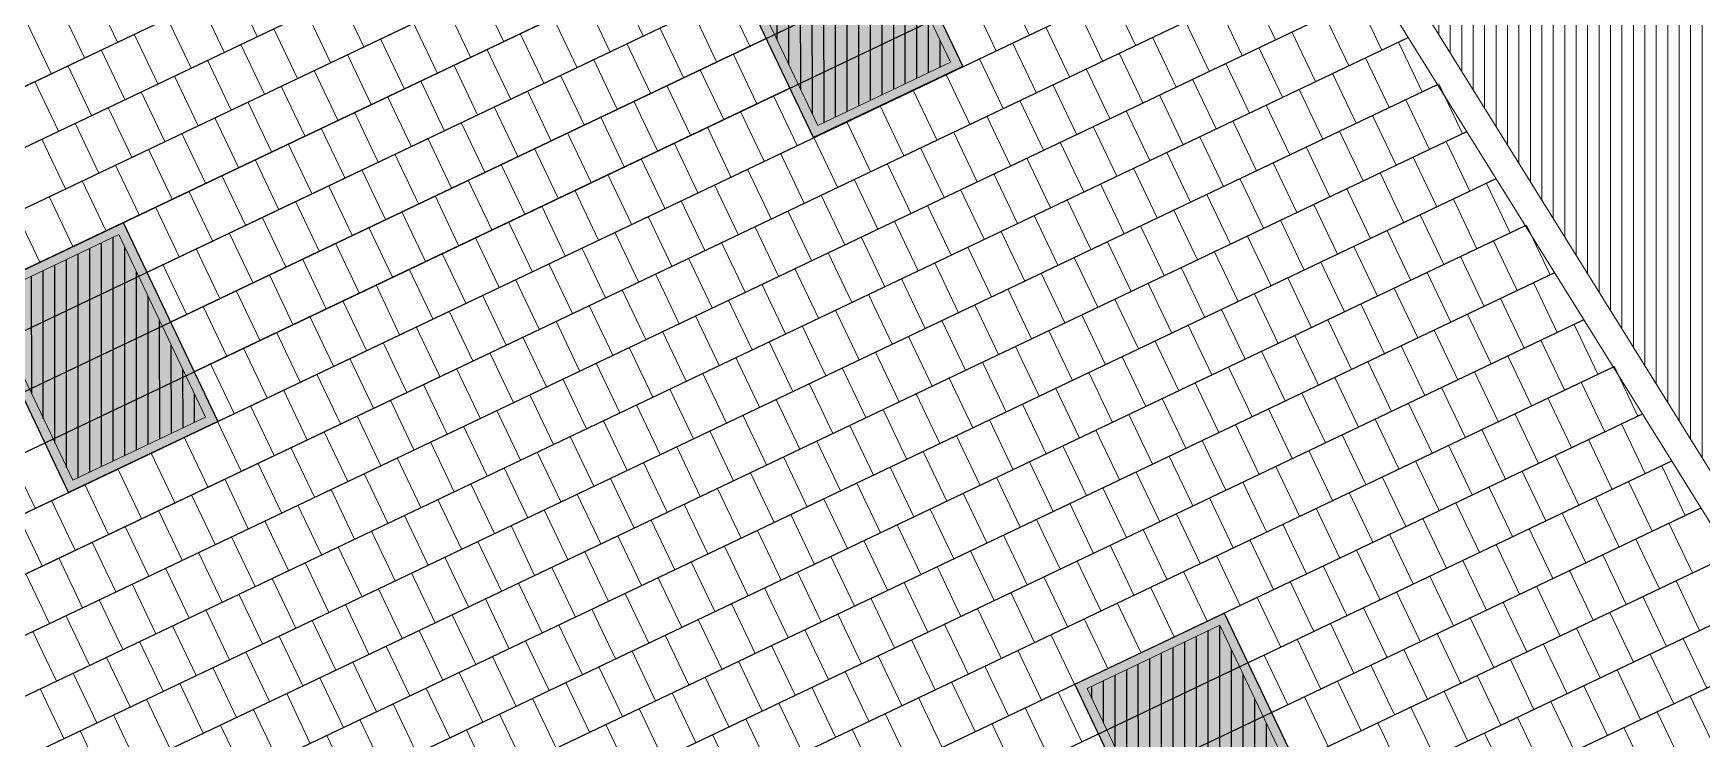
# Model space of a CAD drawing. Header units: metres. Extents: x 679599 to 680028, y 2748524 to 2748840.
# Drawn here: x 679662.43 to 679680.61, y 2748552.81 to 2748560.49 of the extents above; entities that cross this region are included whole.
import ezdxf

# ---------------------------------------------------------------- set-up
doc = ezdxf.new("R2010")
doc.units = ezdxf.units.M
doc.header["$LTSCALE"] = 5
doc.layers.add('00-AUX', color=2, linetype='Continuous', plot=False)
doc.layers.add('00-AUX Tree Pit', color=2, linetype='Continuous', plot=False)
doc.layers.add('02-L-B-Curb', color=11, linetype='Continuous', lineweight=5, plot=False)
for name, color, linetype, lineweight, true_color in [('02-L-Joints-Paviment_07_Precast Concrete Blocks 60X40', 7, 'Continuous', 5, 0x999999), ('03-TR-Pavement_02_Sealed Gravel', 7, 'Continuous', 5, 0x38321e), ('03-TR-Pavement_07_Precast Concrete Blocks 60X40', 7, 'Continuous', 5, 0x999999)]:
    doc.layers.add(name, color=color, linetype=linetype, lineweight=lineweight, true_color=true_color)
doc.layers.add('03-TR-Tree Pit_Green', color=46, linetype='Continuous')
doc.layers.add('03-TR-Tree Pit_White', color=7, linetype='Continuous', true_color=0xfcfcfc)
doc.layers.add('04-BK-Tree Pit', color=6, linetype='Continuous', lineweight=5)

# ---------------------------------------------------------------- blocks, each defined once
blk = doc.blocks.new('ALCORQUE RECTANGULAR')
at = {"layer": '03-TR-Tree Pit_Green', "ltscale": 0.3}
h = blk.add_hatch(dxfattribs=at)
h.set_pattern_fill('ANSI31', color=256, scale=0.04, angle=-45)
h.set_pattern_definition([(360, (-2068898.16958, 3428624.0145), (3e-17, 0.127), [])])
h.paths.add_polyline_path([(679903.391, 2748647.421), (679902.702, 2748648.869), (679904.689, 2748649.814), (679905.377, 2748648.367)])
at = {"layer": '03-TR-Tree Pit_White'}
h = blk.add_hatch(color=256, dxfattribs=at)
h.dxf.hatch_style = 1
h.paths.add_polyline_path([(679903.344, 2748647.288), (679902.569, 2748648.916), (679904.736, 2748649.947), (679905.511, 2748648.319)])
at = {"layer": '02-L-B-Curb'}
blk.add_lwpolyline([(679903.344, 2748647.288), (679902.569, 2748648.916), (679904.736, 2748649.947), (679905.511, 2748648.319)], close=True, dxfattribs=at)
at = {"layer": '02-L-B-Curb', "color": 6}
blk.add_lwpolyline([(679903.391, 2748647.421), (679902.702, 2748648.868), (679904.689, 2748649.814), (679905.378, 2748648.366)], close=True, dxfattribs=at)

msp = doc.modelspace()

# ---------------------------------------------------------------- hatches: boundary and pattern name
at = {"layer": '03-TR-Pavement_02_Sealed Gravel', "linetype": 'Continuous'}
h = msp.add_hatch(dxfattribs=at)
h.set_pattern_fill('ANSI31', color=256, scale=0.0393, angle=45)
h.set_pattern_definition([(90, (652974.11672, 2717198.73223), (-0.1247775, 0), [])])
h.paths.add_polyline_path([(679677.201, 2748573.555), (679683.041, 2748573.777), (679687.329, 2748576.176), (679693.395, 2748575.721), (679695.755, 2748576.821), (679698.899, 2748570.077), (679696.876, 2748565.409), (679691.299, 2748563.582), (679690.559, 2748563.185), (679688.204, 2748561.07), (679682.247, 2748562.313), (679677.021, 2748573.467)])
h.paths.add_polyline_path([(679758.64, 2748582.443), (679748.157, 2748599.32), (679704.653, 2748591.943), (679666.232, 2748578.973), (679685.689, 2748547.73)])

# ---------------------------------------------------------------- linework, layer by layer
at = {"layer": '00-AUX'}
for points in [[(679653.233, 2748555.581), (679674.225, 2748565.571)], [(679653.673, 2748555.126), (679674.545, 2748565.058)], [(679653.75, 2748554.498), (679674.864, 2748564.546)], [(679654.19, 2748554.043), (679675.183, 2748564.033)], [(679654.267, 2748553.415), (679675.502, 2748563.52)], [(679654.707, 2748552.961), (679675.821, 2748563.008)], [(679654.784, 2748552.332), (679676.141, 2748562.495)], [(679655.225, 2748551.878), (679676.46, 2748561.983)], [(679655.301, 2748551.25), (679676.779, 2748561.47)], [(679655.742, 2748550.795), (679677.098, 2748560.958)], [(679655.818, 2748550.167), (679677.417, 2748560.445)], [(679656.259, 2748549.712), (679677.736, 2748559.932)], [(679656.335, 2748549.084), (679678.056, 2748559.42)], [(679656.779, 2748548.629), (679678.376, 2748558.906)], [(679656.855, 2748548.001), (679678.695, 2748558.394)], [(679657.293, 2748547.546), (679679.013, 2748557.882)], [(679657.37, 2748546.918), (679679.333, 2748557.37)], [(679657.81, 2748546.463), (679679.652, 2748556.857)], [(679657.887, 2748545.835), (679679.971, 2748556.344)], [(679658.327, 2748545.381), (679680.29, 2748555.832)], [(679658.404, 2748544.752), (679680.609, 2748555.319)], [(679658.844, 2748544.298), (679680.929, 2748554.807)], [(679658.921, 2748543.67), (679681.248, 2748554.294)], [(679659.362, 2748543.215), (679681.567, 2748553.782)]]:
    msp.add_lwpolyline(points, dxfattribs=at)
at = {"layer": '00-AUX Tree Pit'}
for points in [[(679672.561, 2748560.127), (679670.933, 2748559.353), (679669.901, 2748561.52), (679671.53, 2748562.295)], [(679664.438, 2748556.262), (679662.81, 2748555.487), (679661.778, 2748557.654), (679663.407, 2748558.429)], [(679676.442, 2748552.007), (679674.813, 2748551.232), (679673.782, 2748553.399), (679675.41, 2748554.174)]]:
    msp.add_lwpolyline(points, close=True, dxfattribs=at)
at = {"layer": '02-L-B-Curb', "ltscale": 0.3}
for points in [[(679665.94, 2748578.875), (679687.642, 2748544.027)], [(679666.232, 2748578.973), (679687.914, 2748544.157)]]:
    msp.add_lwpolyline(points, dxfattribs=at)
at = {"layer": '02-L-Joints-Paviment_07_Precast Concrete Blocks 60X40'}
for points in [[(679664.87, 2748560.454), (679664.612, 2748560.996)], [(679669.076, 2748560.462), (679668.818, 2748561.004)], [(679673.284, 2748560.472), (679673.026, 2748561.013)], [(679663.346, 2748560.394), (679663.088, 2748560.935)], [(679664.509, 2748560.283), (679664.251, 2748560.824)], [(679666.03, 2748560.342), (679665.772, 2748560.884)], [(679667.554, 2748560.403), (679667.297, 2748560.945)], [(679668.714, 2748560.29), (679668.457, 2748560.832)], [(679670.239, 2748560.351), (679669.981, 2748560.893)], [(679672.923, 2748560.3), (679672.665, 2748560.841)], [(679674.444, 2748560.359), (679674.186, 2748560.901)], [(679675.968, 2748560.42), (679675.711, 2748560.962)], [(679677.128, 2748560.307), (679676.871, 2748560.849)], [(679662.985, 2748560.222), (679662.727, 2748560.763)], [(679664.148, 2748560.111), (679663.89, 2748560.652)], [(679665.669, 2748560.17), (679665.411, 2748560.712)], [(679667.193, 2748560.231), (679666.935, 2748560.773)], [(679668.353, 2748560.119), (679668.095, 2748560.66)], [(679669.877, 2748560.179), (679669.62, 2748560.721)], [(679674.083, 2748560.187), (679673.825, 2748560.729)], [(679675.607, 2748560.248), (679675.349, 2748560.79)], [(679676.767, 2748560.136), (679676.509, 2748560.677)], [(679662.623, 2748560.05), (679662.366, 2748560.592)], [(679663.787, 2748559.939), (679663.529, 2748560.481)], [(679665.308, 2748559.998), (679665.05, 2748560.54)], [(679666.832, 2748560.059), (679666.574, 2748560.601)], [(679667.992, 2748559.947), (679667.734, 2748560.488)], [(679669.516, 2748560.008), (679669.258, 2748560.549)], [(679673.722, 2748560.015), (679673.464, 2748560.557)], [(679674.885, 2748559.904), (679674.627, 2748560.446)], [(679675.246, 2748560.076), (679674.988, 2748560.618)], [(679676.406, 2748559.964), (679676.148, 2748560.505)], [(679663.425, 2748559.767), (679663.168, 2748560.309)], [(679664.947, 2748559.826), (679664.689, 2748560.368)], [(679666.471, 2748559.887), (679666.213, 2748560.429)], [(679667.631, 2748559.775), (679667.373, 2748560.317)], [(679669.155, 2748559.836), (679668.897, 2748560.377)], [(679670.315, 2748559.723), (679670.057, 2748560.265)], [(679673.361, 2748559.843), (679673.103, 2748560.385)], [(679674.524, 2748559.732), (679674.266, 2748560.274)], [(679676.045, 2748559.792), (679675.787, 2748560.334)], [(679677.569, 2748559.853), (679677.311, 2748560.394)], [(679663.064, 2748559.595), (679662.806, 2748560.137)], [(679664.585, 2748559.654), (679664.328, 2748560.196)], [(679665.748, 2748559.543), (679665.491, 2748560.085)], [(679666.11, 2748559.715), (679665.852, 2748560.257)], [(679667.27, 2748559.603), (679667.012, 2748560.145)], [(679668.794, 2748559.664), (679668.536, 2748560.206)], [(679669.954, 2748559.551), (679669.696, 2748560.093)], [(679672.999, 2748559.672), (679672.742, 2748560.213)], [(679674.162, 2748559.561), (679673.905, 2748560.102)], [(679675.684, 2748559.62), (679675.426, 2748560.162)], [(679677.208, 2748559.681), (679676.95, 2748560.223)], [(679662.703, 2748559.423), (679662.445, 2748559.965)], [(679664.224, 2748559.483), (679663.966, 2748560.024)], [(679665.387, 2748559.372), (679665.129, 2748559.913)], [(679666.908, 2748559.431), (679666.651, 2748559.973)], [(679668.433, 2748559.492), (679668.175, 2748560.034)], [(679669.593, 2748559.379), (679669.335, 2748559.921)], [(679672.638, 2748559.5), (679672.38, 2748560.041)], [(679673.801, 2748559.389), (679673.543, 2748559.93)], [(679675.322, 2748559.448), (679675.065, 2748559.99)], [(679676.847, 2748559.509), (679676.589, 2748560.051)], [(679678.007, 2748559.396), (679677.749, 2748559.938)], [(679663.863, 2748559.311), (679663.605, 2748559.853)], [(679665.026, 2748559.2), (679664.768, 2748559.742)], [(679666.547, 2748559.259), (679666.289, 2748559.801)], [(679668.071, 2748559.32), (679667.814, 2748559.862)], [(679669.232, 2748559.208), (679668.974, 2748559.749)], [(679670.756, 2748559.268), (679670.498, 2748559.81)], [(679672.277, 2748559.328), (679672.019, 2748559.87)], [(679673.44, 2748559.217), (679673.182, 2748559.759)], [(679674.961, 2748559.276), (679674.703, 2748559.818)], [(679676.485, 2748559.337), (679676.228, 2748559.879)], [(679677.646, 2748559.225), (679677.388, 2748559.766)], [(679663.502, 2748559.139), (679663.244, 2748559.681)], [(679664.665, 2748559.028), (679664.407, 2748559.57)], [(679666.186, 2748559.087), (679665.928, 2748559.629)], [(679667.71, 2748559.148), (679667.452, 2748559.69)], [(679668.87, 2748559.036), (679668.613, 2748559.577)], [(679670.395, 2748559.097), (679670.137, 2748559.638)], [(679671.916, 2748559.156), (679671.658, 2748559.698)], [(679673.079, 2748559.045), (679672.821, 2748559.587)], [(679674.6, 2748559.104), (679674.342, 2748559.646)], [(679675.763, 2748558.993), (679675.505, 2748559.535)], [(679676.124, 2748559.165), (679675.866, 2748559.707)], [(679677.284, 2748559.053), (679677.027, 2748559.595)], [(679663.141, 2748558.967), (679662.883, 2748559.509)], [(679664.304, 2748558.856), (679664.046, 2748559.398)], [(679665.825, 2748558.915), (679665.567, 2748559.457)], [(679667.349, 2748558.976), (679667.091, 2748559.518)], [(679668.509, 2748558.864), (679668.251, 2748559.406)], [(679670.033, 2748558.925), (679669.776, 2748559.466)], [(679671.193, 2748558.812), (679670.936, 2748559.354)], [(679671.555, 2748558.984), (679671.297, 2748559.526)], [(679672.718, 2748558.873), (679672.46, 2748559.415)], [(679674.239, 2748558.932), (679673.981, 2748559.474)], [(679675.402, 2748558.821), (679675.144, 2748559.363)], [(679676.923, 2748558.881), (679676.665, 2748559.423)], [(679662.779, 2748558.795), (679662.522, 2748559.337)], [(679663.942, 2748558.684), (679663.685, 2748559.226)], [(679665.464, 2748558.743), (679665.206, 2748559.285)], [(679666.627, 2748558.632), (679666.369, 2748559.174)], [(679666.988, 2748558.804), (679666.73, 2748559.346)], [(679668.148, 2748558.692), (679667.89, 2748559.234)], [(679669.672, 2748558.753), (679669.414, 2748559.295)], [(679670.832, 2748558.64), (679670.574, 2748559.182)], [(679672.356, 2748558.701), (679672.099, 2748559.243)], [(679673.878, 2748558.761), (679673.62, 2748559.302)], [(679675.041, 2748558.65), (679674.783, 2748559.191)], [(679676.562, 2748558.709), (679676.304, 2748559.251)], [(679678.089, 2748558.77), (679677.831, 2748559.312)], [(679663.581, 2748558.512), (679663.323, 2748559.054)], [(679665.102, 2748558.572), (679664.845, 2748559.113)], [(679666.266, 2748558.461), (679666.008, 2748559.002)], [(679667.787, 2748558.52), (679667.529, 2748559.062)], [(679669.311, 2748558.581), (679669.053, 2748559.123)], [(679670.471, 2748558.468), (679670.213, 2748559.01)], [(679671.995, 2748558.529), (679671.737, 2748559.071)], [(679673.516, 2748558.589), (679673.259, 2748559.13)], [(679674.68, 2748558.478), (679674.422, 2748559.019)], [(679676.201, 2748558.537), (679675.943, 2748559.079)], [(679677.728, 2748558.598), (679677.47, 2748559.14)], [(679663.22, 2748558.34), (679662.962, 2748558.882)], [(679664.741, 2748558.4), (679664.483, 2748558.942)], [(679665.904, 2748558.289), (679665.647, 2748558.831)], [(679667.426, 2748558.348), (679667.168, 2748558.89)], [(679668.95, 2748558.409), (679668.692, 2748558.951)], [(679670.11, 2748558.297), (679669.852, 2748558.838)], [(679671.634, 2748558.357), (679671.376, 2748558.899)], [(679673.155, 2748558.417), (679672.897, 2748558.959)], [(679674.318, 2748558.306), (679674.061, 2748558.848)], [(679675.84, 2748558.365), (679675.582, 2748558.907)], [(679677.367, 2748558.426), (679677.109, 2748558.968)], [(679678.527, 2748558.314), (679678.269, 2748558.855)], [(679662.859, 2748558.168), (679662.601, 2748558.71)], [(679664.38, 2748558.228), (679664.122, 2748558.77)], [(679665.543, 2748558.117), (679665.285, 2748558.659)], [(679667.064, 2748558.176), (679666.807, 2748558.718)], [(679668.589, 2748558.237), (679668.331, 2748558.779)], [(679669.749, 2748558.125), (679669.491, 2748558.666)], [(679671.273, 2748558.186), (679671.015, 2748558.727)], [(679672.794, 2748558.245), (679672.536, 2748558.787)], [(679673.957, 2748558.134), (679673.699, 2748558.676)], [(679675.478, 2748558.193), (679675.221, 2748558.735)], [(679676.644, 2748558.082), (679676.386, 2748558.624)], [(679677.005, 2748558.254), (679676.748, 2748558.796)], [(679678.165, 2748558.142), (679677.908, 2748558.684)], [(679662.498, 2748557.997), (679662.24, 2748558.538)], [(679664.019, 2748558.056), (679663.761, 2748558.598)], [(679665.182, 2748557.945), (679664.924, 2748558.487)], [(679666.703, 2748558.004), (679666.445, 2748558.546)], [(679668.227, 2748558.065), (679667.97, 2748558.607)], [(679669.387, 2748557.953), (679669.13, 2748558.495)], [(679670.912, 2748558.014), (679670.654, 2748558.555)], [(679672.072, 2748557.901), (679671.814, 2748558.443)], [(679672.433, 2748558.073), (679672.175, 2748558.615)], [(679673.596, 2748557.962), (679673.338, 2748558.504)], [(679675.117, 2748558.021), (679674.859, 2748558.563)], [(679676.283, 2748557.91), (679676.025, 2748558.452)], [(679677.804, 2748557.97), (679677.546, 2748558.512)], [(679664.821, 2748557.773), (679664.563, 2748558.315)], [(679666.342, 2748557.833), (679666.084, 2748558.374)], [(679667.505, 2748557.722), (679667.247, 2748558.263)], [(679667.866, 2748557.893), (679667.608, 2748558.435)], [(679669.026, 2748557.781), (679668.768, 2748558.323)], [(679670.55, 2748557.842), (679670.293, 2748558.384)], [(679671.711, 2748557.729), (679671.453, 2748558.271)], [(679673.235, 2748557.79), (679672.977, 2748558.332)], [(679674.756, 2748557.85), (679674.498, 2748558.391)], [(679675.922, 2748557.739), (679675.664, 2748558.28)], [(679677.443, 2748557.798), (679677.185, 2748558.34)], [(679678.964, 2748557.859), (679678.707, 2748558.401)], [(679664.46, 2748557.601), (679664.202, 2748558.143)], [(679665.981, 2748557.661), (679665.723, 2748558.202)], [(679667.144, 2748557.55), (679666.886, 2748558.091)], [(679668.665, 2748557.609), (679668.407, 2748558.151)], [(679670.189, 2748557.67), (679669.931, 2748558.212)], [(679671.349, 2748557.557), (679671.092, 2748558.099)], [(679672.874, 2748557.618), (679672.616, 2748558.16)], [(679674.395, 2748557.678), (679674.137, 2748558.219)], [(679675.561, 2748557.567), (679675.303, 2748558.108)], [(679677.082, 2748557.626), (679676.824, 2748558.168)], [(679678.603, 2748557.687), (679678.345, 2748558.229)], [(679664.098, 2748557.429), (679663.841, 2748557.971)], [(679665.62, 2748557.489), (679665.362, 2748558.031)], [(679666.783, 2748557.378), (679666.525, 2748557.92)], [(679668.304, 2748557.437), (679668.046, 2748557.979)], [(679669.828, 2748557.498), (679669.57, 2748558.04)], [(679670.988, 2748557.386), (679670.73, 2748557.927)], [(679672.512, 2748557.446), (679672.255, 2748557.988)], [(679674.034, 2748557.506), (679673.776, 2748558.048)], [(679675.199, 2748557.395), (679674.942, 2748557.937)], [(679676.721, 2748557.454), (679676.463, 2748557.996)], [(679678.242, 2748557.515), (679677.984, 2748558.057)], [(679665.258, 2748557.317), (679665.001, 2748557.859)], [(679666.421, 2748557.206), (679666.164, 2748557.748)], [(679667.943, 2748557.265), (679667.685, 2748557.807)], [(679669.467, 2748557.326), (679669.209, 2748557.868)], [(679670.627, 2748557.214), (679670.369, 2748557.755)], [(679672.151, 2748557.275), (679671.893, 2748557.816)], [(679673.672, 2748557.334), (679673.415, 2748557.876)], [(679674.838, 2748557.223), (679674.58, 2748557.765)], [(679676.36, 2748557.282), (679676.102, 2748557.824)], [(679677.52, 2748557.171), (679677.262, 2748557.713)], [(679677.881, 2748557.343), (679677.623, 2748557.885)], [(679679.041, 2748557.231), (679678.783, 2748557.773)], [(679664.897, 2748557.145), (679664.639, 2748557.687)], [(679666.06, 2748557.034), (679665.802, 2748557.576)], [(679667.582, 2748557.093), (679667.324, 2748557.635)], [(679669.106, 2748557.154), (679668.848, 2748557.696)], [(679670.266, 2748557.042), (679670.008, 2748557.584)], [(679671.79, 2748557.103), (679671.532, 2748557.644)], [(679672.95, 2748556.99), (679672.692, 2748557.532)], [(679673.311, 2748557.162), (679673.053, 2748557.704)], [(679674.477, 2748557.051), (679674.219, 2748557.593)], [(679675.998, 2748557.11), (679675.741, 2748557.652)], [(679677.159, 2748556.999), (679676.901, 2748557.541)], [(679678.68, 2748557.059), (679678.422, 2748557.601)], [(679664.536, 2748556.973), (679664.278, 2748557.515)], [(679665.699, 2748556.862), (679665.441, 2748557.404)], [(679667.22, 2748556.922), (679666.963, 2748557.463)], [(679668.383, 2748556.811), (679668.126, 2748557.352)], [(679668.745, 2748556.982), (679668.487, 2748557.524)], [(679669.905, 2748556.87), (679669.647, 2748557.412)], [(679671.429, 2748556.931), (679671.171, 2748557.473)], [(679672.589, 2748556.818), (679672.331, 2748557.36)], [(679674.116, 2748556.879), (679673.858, 2748557.421)], [(679675.637, 2748556.939), (679675.379, 2748557.48)], [(679676.797, 2748556.828), (679676.54, 2748557.369)], [(679678.319, 2748556.887), (679678.061, 2748557.429)], [(679665.338, 2748556.69), (679665.08, 2748557.232)], [(679666.859, 2748556.75), (679666.601, 2748557.291)], [(679668.022, 2748556.639), (679667.764, 2748557.18)], [(679669.543, 2748556.698), (679669.286, 2748557.24)], [(679671.068, 2748556.759), (679670.81, 2748557.301)], [(679672.228, 2748556.646), (679671.97, 2748557.188)], [(679673.755, 2748556.707), (679673.497, 2748557.249)], [(679675.276, 2748556.767), (679675.018, 2748557.309)], [(679676.436, 2748556.656), (679676.178, 2748557.198)], [(679677.957, 2748556.715), (679677.7, 2748557.257)], [(679679.482, 2748556.776), (679679.224, 2748557.318)], [(679664.977, 2748556.518), (679664.719, 2748557.06)], [(679666.498, 2748556.578), (679666.24, 2748557.12)], [(679667.661, 2748556.467), (679667.403, 2748557.009)], [(679669.182, 2748556.526), (679668.924, 2748557.068)], [(679670.706, 2748556.587), (679670.449, 2748557.129)], [(679671.866, 2748556.475), (679671.609, 2748557.016)], [(679673.394, 2748556.535), (679673.136, 2748557.077)], [(679674.915, 2748556.595), (679674.657, 2748557.137)], [(679676.075, 2748556.484), (679675.817, 2748557.026)], [(679677.596, 2748556.543), (679677.338, 2748557.085)], [(679679.12, 2748556.604), (679678.863, 2748557.146)], [(679664.616, 2748556.346), (679664.358, 2748556.888)], [(679666.137, 2748556.406), (679665.879, 2748556.948)], [(679667.3, 2748556.295), (679667.042, 2748556.837)], [(679668.821, 2748556.354), (679668.563, 2748556.896)], [(679670.345, 2748556.415), (679670.087, 2748556.957)], [(679671.505, 2748556.303), (679671.247, 2748556.844)], [(679673.032, 2748556.364), (679672.775, 2748556.905)], [(679674.554, 2748556.423), (679674.296, 2748556.965)], [(679675.714, 2748556.312), (679675.456, 2748556.854)], [(679677.235, 2748556.371), (679676.977, 2748556.913)], [(679678.759, 2748556.432), (679678.501, 2748556.974)], [(679679.919, 2748556.32), (679679.661, 2748556.862)], [(679665.776, 2748556.234), (679665.518, 2748556.776)], [(679666.939, 2748556.123), (679666.681, 2748556.665)], [(679668.46, 2748556.182), (679668.202, 2748556.724)], [(679669.984, 2748556.243), (679669.726, 2748556.785)], [(679671.144, 2748556.131), (679670.886, 2748556.673)], [(679672.671, 2748556.192), (679672.413, 2748556.733)], [(679674.192, 2748556.251), (679673.935, 2748556.793)], [(679675.353, 2748556.14), (679675.095, 2748556.682)], [(679676.874, 2748556.199), (679676.616, 2748556.741)], [(679678.037, 2748556.088), (679677.779, 2748556.63)], [(679678.398, 2748556.26), (679678.14, 2748556.802)], [(679679.558, 2748556.148), (679679.3, 2748556.69)], [(679665.414, 2748556.062), (679665.157, 2748556.604)], [(679666.577, 2748555.951), (679666.32, 2748556.493)], [(679668.099, 2748556.011), (679667.841, 2748556.552)], [(679669.262, 2748555.9), (679669.004, 2748556.441)], [(679669.623, 2748556.071), (679669.365, 2748556.613)], [(679670.783, 2748555.959), (679670.525, 2748556.501)], [(679672.31, 2748556.02), (679672.052, 2748556.562)], [(679673.47, 2748555.907), (679673.212, 2748556.449)], [(679673.831, 2748556.079), (679673.573, 2748556.621)], [(679674.991, 2748555.968), (679674.734, 2748556.51)], [(679676.513, 2748556.028), (679676.255, 2748556.569)], [(679677.676, 2748555.917), (679677.418, 2748556.458)], [(679679.197, 2748555.976), (679678.939, 2748556.518)], [(679664.692, 2748555.718), (679664.434, 2748556.26)], [(679665.053, 2748555.89), (679664.795, 2748556.432)], [(679666.216, 2748555.779), (679665.958, 2748556.321)], [(679667.737, 2748555.839), (679667.48, 2748556.38)], [(679668.9, 2748555.728), (679668.643, 2748556.269)], [(679670.422, 2748555.787), (679670.164, 2748556.329)], [(679671.949, 2748555.848), (679671.691, 2748556.39)], [(679673.109, 2748555.735), (679672.851, 2748556.277)], [(679674.63, 2748555.796), (679674.372, 2748556.338)], [(679676.151, 2748555.856), (679675.894, 2748556.398)], [(679677.314, 2748555.745), (679677.057, 2748556.287)], [(679678.836, 2748555.804), (679678.578, 2748556.346)], [(679664.331, 2748555.547), (679664.073, 2748556.088)], [(679665.855, 2748555.607), (679665.597, 2748556.149)], [(679667.376, 2748555.667), (679667.118, 2748556.209)], [(679668.539, 2748555.556), (679668.281, 2748556.098)], [(679670.061, 2748555.615), (679669.803, 2748556.157)], [(679671.588, 2748555.676), (679671.33, 2748556.218)], [(679672.748, 2748555.564), (679672.49, 2748556.105)], [(679674.269, 2748555.624), (679674.011, 2748556.166)], [(679675.79, 2748555.684), (679675.532, 2748556.226)], [(679676.953, 2748555.573), (679676.695, 2748556.115)], [(679678.475, 2748555.632), (679678.217, 2748556.174)], [(679679.999, 2748555.693), (679679.741, 2748556.235)], [(679663.97, 2748555.375), (679663.712, 2748555.916)], [(679665.494, 2748555.436), (679665.236, 2748555.977)], [(679667.015, 2748555.495), (679666.757, 2748556.037)], [(679668.178, 2748555.384), (679667.92, 2748555.926)], [(679669.699, 2748555.443), (679669.442, 2748555.985)], [(679671.226, 2748555.504), (679670.969, 2748556.046)], [(679672.386, 2748555.392), (679672.129, 2748555.934)], [(679673.908, 2748555.453), (679673.65, 2748555.994)], [(679675.429, 2748555.512), (679675.171, 2748556.054)], [(679676.592, 2748555.401), (679676.334, 2748555.943)], [(679678.113, 2748555.46), (679677.856, 2748556.002)], [(679679.638, 2748555.521), (679679.38, 2748556.063)], [(679662.448, 2748555.315), (679662.191, 2748555.857)], [(679663.608, 2748555.203), (679663.351, 2748555.745)], [(679665.133, 2748555.264), (679664.875, 2748555.805)], [(679666.654, 2748555.323), (679666.396, 2748555.865)], [(679667.817, 2748555.212), (679667.559, 2748555.754)], [(679669.338, 2748555.271), (679669.08, 2748555.813)], [(679670.865, 2748555.332), (679670.607, 2748555.874)], [(679672.025, 2748555.22), (679671.767, 2748555.762)], [(679673.547, 2748555.281), (679673.289, 2748555.822)], [(679675.068, 2748555.34), (679674.81, 2748555.882)], [(679676.231, 2748555.229), (679675.973, 2748555.771)], [(679677.752, 2748555.289), (679677.494, 2748555.83)], [(679678.915, 2748555.178), (679678.657, 2748555.719)], [(679679.276, 2748555.349), (679679.019, 2748555.891)], [(679680.436, 2748555.237), (679680.179, 2748555.779)], [(679663.247, 2748555.031), (679662.989, 2748555.573)], [(679664.771, 2748555.092), (679664.514, 2748555.634)], [(679666.293, 2748555.151), (679666.035, 2748555.693)], [(679667.456, 2748555.04), (679667.198, 2748555.582)], [(679668.977, 2748555.1), (679668.719, 2748555.641)], [(679670.504, 2748555.16), (679670.246, 2748555.702)], [(679671.664, 2748555.048), (679671.406, 2748555.59)], [(679673.185, 2748555.109), (679672.928, 2748555.651)], [(679674.345, 2748554.996), (679674.088, 2748555.538)], [(679674.707, 2748555.168), (679674.449, 2748555.71)], [(679675.87, 2748555.057), (679675.612, 2748555.599)], [(679677.391, 2748555.117), (679677.133, 2748555.658)], [(679678.554, 2748555.006), (679678.296, 2748555.547)], [(679680.075, 2748555.065), (679679.817, 2748555.607)], [(679662.886, 2748554.859), (679662.628, 2748555.401)], [(679664.41, 2748554.92), (679664.152, 2748555.462)], [(679665.57, 2748554.807), (679665.312, 2748555.349)], [(679665.931, 2748554.979), (679665.674, 2748555.521)], [(679667.095, 2748554.868), (679666.837, 2748555.41)], [(679668.616, 2748554.928), (679668.358, 2748555.469)], [(679669.782, 2748554.817), (679669.524, 2748555.358)], [(679670.143, 2748554.989), (679669.885, 2748555.53)], [(679671.303, 2748554.876), (679671.045, 2748555.418)], [(679672.824, 2748554.937), (679672.566, 2748555.479)], [(679673.984, 2748554.824), (679673.726, 2748555.366)], [(679675.509, 2748554.885), (679675.251, 2748555.427)], [(679677.03, 2748554.945), (679676.772, 2748555.487)], [(679678.193, 2748554.834), (679677.935, 2748555.376)], [(679679.714, 2748554.893), (679679.456, 2748555.435)], [(679662.525, 2748554.687), (679662.267, 2748555.229)], [(679664.049, 2748554.748), (679663.791, 2748555.29)], [(679665.209, 2748554.636), (679664.951, 2748555.177)], [(679666.733, 2748554.696), (679666.476, 2748555.238)], [(679668.255, 2748554.756), (679667.997, 2748555.298)], [(679669.42, 2748554.645), (679669.163, 2748555.187)], [(679670.942, 2748554.704), (679670.684, 2748555.246)], [(679672.463, 2748554.765), (679672.205, 2748555.307)], [(679673.623, 2748554.653), (679673.365, 2748555.194)], [(679675.147, 2748554.713), (679674.89, 2748555.255)], [(679676.669, 2748554.773), (679676.411, 2748555.315)], [(679677.832, 2748554.662), (679677.574, 2748555.204)], [(679679.353, 2748554.721), (679679.095, 2748555.263)], [(679663.688, 2748554.576), (679663.43, 2748555.118)], [(679664.848, 2748554.464), (679664.59, 2748555.005)], [(679666.372, 2748554.525), (679666.114, 2748555.066)], [(679667.893, 2748554.584), (679667.636, 2748555.126)], [(679669.059, 2748554.473), (679668.801, 2748555.015)], [(679670.58, 2748554.532), (679670.323, 2748555.074)], [(679672.102, 2748554.593), (679671.844, 2748555.135)], [(679673.262, 2748554.481), (679673.004, 2748555.023)], [(679674.786, 2748554.542), (679674.528, 2748555.083)], [(679676.307, 2748554.601), (679676.05, 2748555.143)], [(679677.47, 2748554.49), (679677.213, 2748555.032)], [(679678.992, 2748554.549), (679678.734, 2748555.091)], [(679680.516, 2748554.61), (679680.258, 2748555.152)], [(679663.327, 2748554.404), (679663.069, 2748554.946)], [(679664.487, 2748554.292), (679664.229, 2748554.834)], [(679666.011, 2748554.353), (679665.753, 2748554.894)], [(679667.532, 2748554.412), (679667.274, 2748554.954)], [(679668.698, 2748554.301), (679668.44, 2748554.843)], [(679670.219, 2748554.36), (679669.961, 2748554.902)], [(679671.741, 2748554.421), (679671.483, 2748554.963)], [(679672.901, 2748554.309), (679672.643, 2748554.851)], [(679674.425, 2748554.37), (679674.167, 2748554.912)], [(679675.946, 2748554.429), (679675.688, 2748554.971)], [(679677.109, 2748554.318), (679676.851, 2748554.86)], [(679678.63, 2748554.378), (679678.373, 2748554.919)], [(679679.793, 2748554.267), (679679.536, 2748554.808)], [(679680.155, 2748554.438), (679679.897, 2748554.98)], [(679662.965, 2748554.232), (679662.708, 2748554.774)], [(679664.126, 2748554.12), (679663.868, 2748554.662)], [(679665.65, 2748554.181), (679665.392, 2748554.723)], [(679667.171, 2748554.24), (679666.913, 2748554.782)], [(679668.337, 2748554.129), (679668.079, 2748554.671)], [(679669.858, 2748554.189), (679669.6, 2748554.73)], [(679671.379, 2748554.249), (679671.122, 2748554.791)], [(679672.54, 2748554.137), (679672.282, 2748554.679)], [(679674.064, 2748554.198), (679673.806, 2748554.74)], [(679675.224, 2748554.085), (679674.966, 2748554.627)], [(679675.585, 2748554.257), (679675.327, 2748554.799)], [(679676.748, 2748554.146), (679676.49, 2748554.688)], [(679678.269, 2748554.206), (679678.011, 2748554.747)], [(679679.432, 2748554.095), (679679.174, 2748554.636)], [(679662.604, 2748554.06), (679662.346, 2748554.602)], [(679663.764, 2748553.948), (679663.507, 2748554.49)], [(679665.289, 2748554.009), (679665.031, 2748554.551)], [(679666.81, 2748554.068), (679666.552, 2748554.61)], [(679667.976, 2748553.957), (679667.718, 2748554.499)], [(679669.497, 2748554.017), (679669.239, 2748554.558)], [(679670.657, 2748553.906), (679670.399, 2748554.447)], [(679671.018, 2748554.078), (679670.76, 2748554.619)], [(679672.178, 2748553.965), (679671.921, 2748554.507)], [(679673.703, 2748554.026), (679673.445, 2748554.568)], [(679674.863, 2748553.914), (679674.605, 2748554.455)], [(679676.387, 2748553.974), (679676.129, 2748554.516)], [(679677.908, 2748554.034), (679677.65, 2748554.576)], [(679679.071, 2748553.923), (679678.813, 2748554.465)], [(679680.592, 2748553.982), (679680.335, 2748554.524)], [(679663.403, 2748553.776), (679663.145, 2748554.318)], [(679664.927, 2748553.837), (679664.67, 2748554.379)], [(679666.087, 2748553.725), (679665.83, 2748554.266)], [(679666.449, 2748553.896), (679666.191, 2748554.438)], [(679667.614, 2748553.785), (679667.357, 2748554.327)], [(679669.136, 2748553.845), (679668.878, 2748554.387)], [(679670.296, 2748553.734), (679670.038, 2748554.276)], [(679671.817, 2748553.793), (679671.559, 2748554.335)], [(679673.341, 2748553.854), (679673.084, 2748554.396)], [(679674.501, 2748553.742), (679674.244, 2748554.283)], [(679676.026, 2748553.802), (679675.768, 2748554.344)], [(679677.547, 2748553.862), (679677.289, 2748554.404)], [(679678.71, 2748553.751), (679678.452, 2748554.293)], [(679680.231, 2748553.81), (679679.973, 2748554.352)], [(679663.042, 2748553.604), (679662.784, 2748554.146)], [(679664.566, 2748553.665), (679664.308, 2748554.207)], [(679665.726, 2748553.553), (679665.468, 2748554.094)], [(679667.253, 2748553.614), (679666.995, 2748554.155)], [(679668.775, 2748553.673), (679668.517, 2748554.215)], [(679669.935, 2748553.562), (679669.677, 2748554.104)], [(679671.456, 2748553.621), (679671.198, 2748554.163)], [(679672.98, 2748553.682), (679672.722, 2748554.224)], [(679674.14, 2748553.57), (679673.882, 2748554.112)], [(679677.186, 2748553.69), (679676.928, 2748554.232)], [(679678.349, 2748553.579), (679678.091, 2748554.121)], [(679679.87, 2748553.638), (679679.612, 2748554.18)], [(679662.681, 2748553.432), (679662.423, 2748553.974)], [(679664.205, 2748553.493), (679663.947, 2748554.035)], [(679665.365, 2748553.381), (679665.107, 2748553.923)], [(679666.892, 2748553.442), (679666.634, 2748553.983)], [(679668.413, 2748553.501), (679668.156, 2748554.043)], [(679669.574, 2748553.39), (679669.316, 2748553.932)], [(679671.095, 2748553.449), (679670.837, 2748553.991)], [(679672.619, 2748553.51), (679672.361, 2748554.052)], [(679673.779, 2748553.398), (679673.521, 2748553.94)], [(679676.824, 2748553.518), (679676.567, 2748554.06)], [(679677.988, 2748553.407), (679677.73, 2748553.949)], [(679679.509, 2748553.467), (679679.251, 2748554.008)], [(679680.672, 2748553.356), (679680.414, 2748553.897)], [(679663.844, 2748553.321), (679663.586, 2748553.863)], [(679665.004, 2748553.209), (679664.746, 2748553.751)], [(679666.531, 2748553.27), (679666.273, 2748553.812)], [(679668.052, 2748553.329), (679667.794, 2748553.871)], [(679669.212, 2748553.218), (679668.955, 2748553.76)], [(679670.734, 2748553.278), (679670.476, 2748553.819)], [(679672.258, 2748553.338), (679672, 2748553.88)], [(679673.418, 2748553.226), (679673.16, 2748553.768)], [(679676.102, 2748553.174), (679675.844, 2748553.716)], [(679676.463, 2748553.346), (679676.205, 2748553.888)], [(679677.626, 2748553.235), (679677.369, 2748553.777)], [(679679.148, 2748553.295), (679678.89, 2748553.836)], [(679680.311, 2748553.184), (679680.053, 2748553.725)], [(679663.483, 2748553.15), (679663.225, 2748553.691)], [(679664.643, 2748553.037), (679664.385, 2748553.579)], [(679666.17, 2748553.098), (679665.912, 2748553.64)], [(679667.691, 2748553.157), (679667.433, 2748553.699)], [(679668.851, 2748553.046), (679668.593, 2748553.588)], [(679670.372, 2748553.106), (679670.115, 2748553.648)], [(679671.535, 2748552.995), (679671.278, 2748553.536)], [(679671.897, 2748553.167), (679671.639, 2748553.708)], [(679673.057, 2748553.054), (679672.799, 2748553.596)], [(679677.265, 2748553.063), (679677.007, 2748553.605)], [(679678.786, 2748553.123), (679678.529, 2748553.665)], [(679679.949, 2748553.012), (679679.692, 2748553.554)], [(679663.121, 2748552.978), (679662.864, 2748553.519)], [(679664.281, 2748552.865), (679664.024, 2748553.407)], [(679665.809, 2748552.926), (679665.551, 2748553.468)], [(679666.969, 2748552.814), (679666.711, 2748553.355)], [(679667.33, 2748552.985), (679667.072, 2748553.527)], [(679668.49, 2748552.874), (679668.232, 2748553.416)], [(679670.011, 2748552.934), (679669.753, 2748553.476)], [(679671.174, 2748552.823), (679670.916, 2748553.365)], [(679672.695, 2748552.882), (679672.438, 2748553.424)], [(679676.904, 2748552.892), (679676.646, 2748553.433)], [(679678.425, 2748552.951), (679678.167, 2748553.493)], [(679679.588, 2748552.84), (679679.33, 2748553.382)], [(679662.76, 2748552.806), (679662.502, 2748553.348)], [(679663.92, 2748552.693), (679663.662, 2748553.235)], [(679665.447, 2748552.754), (679665.19, 2748553.296)], [(679666.607, 2748552.642), (679666.35, 2748553.183)], [(679668.129, 2748552.703), (679667.871, 2748553.244)], [(679669.65, 2748552.762), (679669.392, 2748553.304)], [(679670.813, 2748552.651), (679670.555, 2748553.193)], [(679672.334, 2748552.71), (679672.076, 2748553.252)], [(679673.858, 2748552.771), (679673.601, 2748553.313)], [(679676.543, 2748552.72), (679676.285, 2748553.261)], [(679678.064, 2748552.779), (679677.806, 2748553.321)], [(679679.227, 2748552.668), (679678.969, 2748553.21)], [(679680.748, 2748552.727), (679680.49, 2748553.269)], [(679663.559, 2748552.521), (679663.301, 2748553.063)], [(679665.086, 2748552.582), (679664.828, 2748553.124)], [(679666.246, 2748552.47), (679665.988, 2748553.012)], [(679667.768, 2748552.531), (679667.51, 2748553.072)], [(679669.289, 2748552.59), (679669.031, 2748553.132)], [(679670.452, 2748552.479), (679670.194, 2748553.021)], [(679671.973, 2748552.538), (679671.715, 2748553.08)], [(679673.497, 2748552.599), (679673.239, 2748553.141)], [(679677.703, 2748552.607), (679677.445, 2748553.149)], [(679678.866, 2748552.496), (679678.608, 2748553.038)], [(679680.387, 2748552.556), (679680.129, 2748553.097)], [(679663.198, 2748552.35), (679662.94, 2748552.891)], [(679664.725, 2748552.41), (679664.467, 2748552.952)], [(679665.885, 2748552.298), (679665.627, 2748552.84)], [(679667.406, 2748552.359), (679667.149, 2748552.901)], [(679668.928, 2748552.418), (679668.67, 2748552.96)], [(679670.091, 2748552.307), (679669.833, 2748552.849)], [(679671.612, 2748552.367), (679671.354, 2748552.908)], [(679673.136, 2748552.427), (679672.878, 2748552.969)], [(679677.342, 2748552.435), (679677.084, 2748552.977)], [(679678.505, 2748552.324), (679678.247, 2748552.866)], [(679680.026, 2748552.384), (679679.768, 2748552.925)]]:
    msp.add_lwpolyline(points, dxfattribs=at)
at = {"layer": '03-TR-Pavement_07_Precast Concrete Blocks 60X40'}
for p, q in [((679653.23, 2748555.58), (679674.225, 2748565.571)), ((679653.489, 2748555.039), (679674.545, 2748565.058)), ((679653.748, 2748554.497), (679674.864, 2748564.546)), ((679654.006, 2748553.956), (679675.183, 2748564.033)), ((679655.04, 2748551.79), (679676.46, 2748561.983)), ((679655.299, 2748551.249), (679676.779, 2748561.47)), ((679655.557, 2748550.707), (679677.098, 2748560.958)), ((679663.664, 2748557.887), (679670.159, 2748560.978)), ((679655.816, 2748550.166), (679677.417, 2748560.445)), ((679663.922, 2748557.346), (679670.417, 2748560.436)), ((679656.077, 2748549.625), (679677.737, 2748559.932)), ((679664.18, 2748556.804), (679670.675, 2748559.894)), ((679656.335, 2748549.084), (679678.056, 2748559.42)), ((679656.594, 2748548.542), (679678.375, 2748558.907)), ((679656.852, 2748548.001), (679678.694, 2748558.395)), ((679657.111, 2748547.46), (679679.013, 2748557.882)), ((679657.37, 2748546.918), (679679.333, 2748557.37)), ((679657.628, 2748546.377), (679679.652, 2748556.857)), ((679657.887, 2748545.835), (679679.971, 2748556.344)), ((679656.411, 2748553.107), (679662.552, 2748556.029)), ((679675.668, 2748553.632), (679680.29, 2748555.832)), ((679675.926, 2748553.091), (679680.609, 2748555.319)), ((679676.184, 2748552.549), (679680.929, 2748554.807)), ((679658.921, 2748543.67), (679681.248, 2748554.294)), ((679659.179, 2748543.128), (679681.567, 2748553.782)), ((679667.544, 2748549.766), (679674.04, 2748552.857))]:
    msp.add_line(p, q, dxfattribs=at)

# ---------------------------------------------------------------- block references
at = {"layer": '04-BK-Tree Pit', "rotation": 90}
for p in [(3428319.849, 2068656.784), (3428311.726, 2068652.918), (3428323.729, 2068648.663)]:
    msp.add_blockref('ALCORQUE RECTANGULAR', p, dxfattribs=at)

doc.saveas('drawing.dxf')
